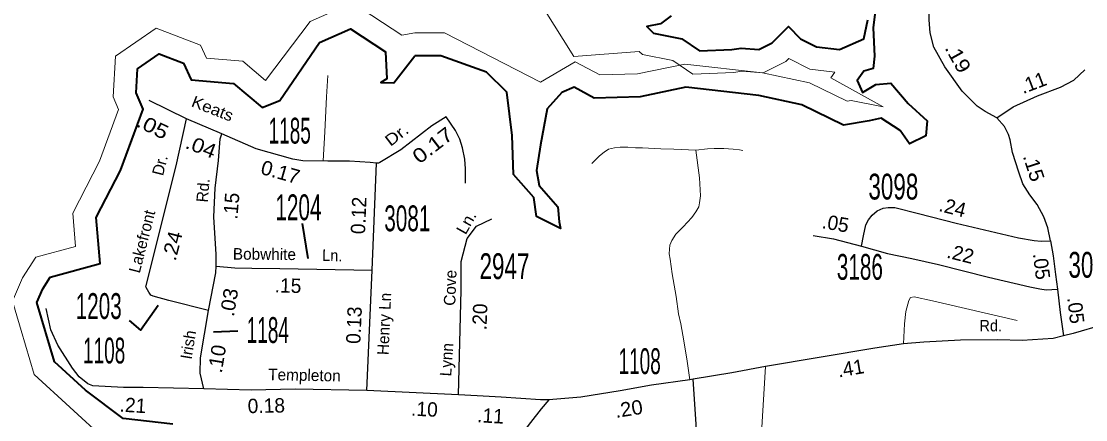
# Model space of a CAD drawing. Extents: x 418482 to 457047, y 194660 to 258388.
# Drawn here: x 438832 to 440687, y 200543 to 201237 of the extents above; entities that cross this region are included whole.
import ezdxf
from ezdxf.enums import TextEntityAlignment as Align

# ---------------------------------------------------------------- set-up
doc = ezdxf.new("R2010")
doc.units = 0
doc.header["$LTSCALE"] = 10
for name, color, linetype, lineweight in [('11', 7, 'Continuous', 40), ('17', 7, 'Continuous', 25), ('32', 7, 'Continuous', 25), ('35', 7, 'Continuous', 13), ('60', 7, 'Continuous', 40), ('61', 7, 'Continuous', 13), ('8', 7, 'Continuous', 25)]:
    doc.layers.add(name, color=color, linetype=linetype, lineweight=lineweight)

msp = doc.modelspace()

# ---------------------------------------------------------------- linework, layer by layer
at = {"layer": '11'}
for p, q in [((439321.06, 200884.41), (439330.91, 200823.21)), ((439209.31, 200696.61), (439166.68, 200695.04))]:
    msp.add_line(p, q, dxfattribs=at)
msp.add_lwpolyline([(439019.43, 200715.38), (439039.64, 200698.54), (439069.94, 200742.34)], dxfattribs=at)
at = {"layer": '32'}
msp.add_line((439593.87, 200585.86), (439434.08, 200593.16), dxfattribs=at)
for points in [[(440531.83, 201068.31), (440511.3, 201079.27), (440497.61, 201088.85), (440471.61, 201114.88), (440441.49, 201157.33), (440422.33, 201191.57), (440415.83, 201216.28), (440413.95, 201238.92), (440414.89, 201288.92), (440418.66, 201328.54)], [(440531.83, 201068.31), (440560.58, 201087.48), (440603.01, 201106.66), (440642.7, 201121.72), (440665.97, 201134.05), (440685.13, 201151.85)], [(439181.26, 201040.55), (439119.68, 201066.6), (439054.6, 201098.68)], [(439157.87, 200732.62), (439088.89, 200750.26), (439061.27, 200757.88), (439057.46, 200759.79), (439053.65, 200764.55), (439049.16, 200772.67), (439048.86, 200773.94), (439101.3, 200984.56), (439119.68, 201066.6)], [(439605.57, 200954.39), (439605.57, 200979.77), (439604.83, 200996.18), (439600.36, 201016.33), (439595.88, 201031.26), (439588.43, 201046.18), (439572.03, 201070.06), (439547.43, 201054.39), (439493.01, 201012.6), (439456.8, 200990.4), (439454.14, 200989.69), (439450.89, 200989.5)], [(440625.25, 200853.96), (440620.8, 200876.56), (440613.96, 200895.74), (440602.32, 200917.65), (440589.32, 200934.09), (440577, 200953.26), (440570.16, 200973.8), (440559.21, 201008.05), (440555.1, 201029.96), (440552.36, 201039.55), (440545.52, 201053.24), (440531.83, 201068.31)], [(439171, 200809.95), (439171.41, 200830.46), (439166.98, 200895.69), (439169.83, 200946.2), (439175.55, 200993.85), (439178.4, 201031.97), (439181.26, 201040.55)], [(439450.89, 200989.5), (439439.95, 200990.61), (439403.79, 200992.75), (439365.79, 200993.16), (439322.05, 200993.62), (439305.03, 200996.4), (439240.93, 201014.53), (439181.26, 201040.55)], [(439434.08, 200593.16), (439443.06, 200802.9), (439450.89, 200989.5)], [(441063.22, 200986.98), (441049.03, 200979.78), (441031.58, 200972.99), (441018, 200966.2), (440999.58, 200950.68), (440980.19, 200934.19), (440952.07, 200905.1), (440922.01, 200865.33), (440881.79, 200823.07), (440843.44, 200782.12), (440805.55, 200750.45), (440763.9, 200727.33), (440716.33, 200707.87), (440665.04, 200692.73), (440648.26, 200688.58)], [(440296.06, 200845.06), (440299.48, 200862.87), (440303.59, 200882.04), (440308.38, 200890.94), (440314.54, 200899.16), (440323.44, 200906.69), (440333.7, 200910.8), (440342.6, 200912.17), (440354.23, 200912.17), (440395.3, 200901.9), (440461, 200884.78), (440569.81, 200859.44), (440597.16, 200854.79), (440609.29, 200853.58), (440625.25, 200853.96)], [(439593.87, 200585.86), (439598.38, 200768.36), (439598.38, 200817.92), (439608.86, 200857.95), (439625.05, 200879.87), (439651.92, 200892.68)], [(440211.88, 200863.55), (440247.47, 200857.39), (440296.06, 200845.06)], [(440296.06, 200845.06), (440341.23, 200832.05), (440383.66, 200823.15), (440430.2, 200812.87), (440517.12, 200790.96), (440589.66, 200773.84), (440606.77, 200770.42), (440617.72, 200769.05), (440637.57, 200769.73)], [(440625.25, 200853.96), (440630.04, 200827.94), (440634.15, 200795.75), (440637.57, 200769.73)], [(439157.87, 200732.62), (439170.6, 200798.45), (439171, 200809.95)], [(439171, 200809.95), (439203.93, 200806.87), (439233.58, 200806.26), (439282.04, 200805.89), (439443.06, 200802.9)], [(440637.57, 200769.73), (440642.36, 200729.33), (440648.26, 200688.58)], [(439149.67, 200596.26), (439044.16, 200598.94), (439010.07, 200598.74), (438956.18, 200601.44), (438947.42, 200604.81), (438932.6, 200616.95), (438921.15, 200632.45), (438895.55, 200672.23), (438883.42, 200699.19), (438874.88, 200736.41)], [(439149.67, 200596.26), (439143.64, 200623.83), (439144.18, 200650.47), (439157.87, 200732.62)], [(440648.26, 200688.58), (440630.1, 200684.08), (440576.17, 200680.71), (440533.49, 200681.51), (440468.28, 200680.93), (440404.79, 200677.88), (440369.42, 200674.88), (440319.25, 200667.35), (440128.49, 200634.96), (440069.91, 200623.93), (440002.47, 200612.98)], [(439434.08, 200593.16), (439308.96, 200595.61), (439232.09, 200594.05), (439149.67, 200596.26)], [(440002.47, 200612.98), (439996.93, 200611.92), (439929.79, 200602.64), (439875.4, 200592.68), (439806.86, 200581.97), (439751.06, 200577.01)], [(440010.68, 199761.86), (440010.68, 199817.27), (440015.05, 199951.42), (440019.15, 200143.56), (440019.89, 200228.09), (440018.41, 200272.51), (440007.76, 200534.67), (440002.47, 200612.98)], [(439751.06, 200577.01), (439737.42, 200561.66), (439719.33, 200537.83), (439700.28, 200513.05), (439682.47, 200483.11), (439654.79, 200435.49), (439635.67, 200404.89), (439630.19, 200397.83), (439588.15, 200355.15)], [(439751.06, 200577.01), (439736.62, 200577.17), (439667.91, 200581.89), (439626.14, 200584.25), (439593.87, 200585.86)]]:
    msp.add_lwpolyline(points, dxfattribs=at)
at = {"layer": '35'}
for points in [[(439357.52, 200993.25), (439360.89, 201043.85), (439363.66, 201105.28), (439365.62, 201142.01)], [(440007.02, 201012.02), (439968.87, 201013.88), (439946.07, 201014.35), (439914.43, 201016.21), (439901.87, 201016.21), (439888.84, 201017.61), (439875.35, 201017.61), (439865.58, 201016.21), (439855.34, 201013.88), (439847.43, 201008.76), (439839.52, 201002.25), (439826.03, 200988.75)], [(439996.93, 200611.92), (439992.04, 200644.4), (439986.46, 200679.69), (439981.27, 200709.49), (439976.81, 200727.15), (439972.72, 200757.07), (439966.04, 200796.89), (439962.32, 200822.48), (439960.84, 200831.31), (439961.21, 200839.6), (439961.95, 200846.45), (439965.67, 200854.74), (439972.35, 200865.91), (439984.98, 200878.53), (440000.58, 200895.1), (440007.26, 200904.66), (440012.46, 200913.31), (440013.95, 200920.51), (440015.43, 200932.77), (440013.95, 200963.76), (440007.02, 201012.02)], [(440007.02, 201012.02), (440027.49, 201014.35), (440039.12, 201015.28), (440055.87, 201014.81), (440072.62, 201013.88), (440083.33, 201012.95), (440089.38, 201011.56)], [(440567.08, 200715.63), (440419.93, 200749.87), (440387.67, 200756.85), (440381.3, 200755.44), (440378.47, 200750.48), (440373.47, 200730.91), (440370.66, 200709.62), (440369.42, 200674.88)], [(440128.49, 200634.96), (440121.48, 200519.83), (440118.41, 200485.73), (440115.03, 200469.34), (440106.35, 200459.14), (440089.68, 200449.11), (440078.43, 200432.87), (440072.52, 200411.64)]]:
    msp.add_lwpolyline(points, dxfattribs=at)
at = {"layer": '60'}
for points in [[(440321.16, 201262.71), (440316.46, 201225.11), (440318.81, 201175.75), (440316.46, 201154.6), (440300.02, 201149.9), (440288.28, 201133.45), (440297.68, 201112.3), (440321.16, 201126.4), (440346.99, 201128.75), (440377.53, 201093.5), (440410.4, 201062.95), (440408.06, 201037.1), (440379.87, 201023), (440363.43, 201046.5), (440330.56, 201067.65), (440309.42, 201062.95), (440264.8, 201055.9), (440191.99, 201091.15), (440116.84, 201107.6), (439990.02, 201121.7), (439910.17, 201105.25), (439830.32, 201102.9), (439795.1, 201121.7), (439773.96, 201112.3), (439748.13, 201084.1), (439736.46, 201021.26), (439729.41, 200976.61), (439734.11, 200950.76), (439766.99, 200913.15), (439769.34, 200887.3), (439771.68, 200875.55), (439729.41, 200896.7), (439724.71, 200929.6), (439689.49, 200969.56), (439687.14, 201037.71), (439677.74, 201112.91), (439642.52, 201148.16), (439562.67, 201176.36), (439517.25, 201176.36)], [(439964.19, 201246.26), (439945.4, 201232.16), (439921.92, 201227.46), (439933.66, 201215.71), (439982.98, 201206.3), (440013.51, 201185.15), (440069.87, 201187.5), (440086.31, 201189.85), (440116.84, 201187.5), (440140.33, 201199.25), (440168.51, 201227.46), (440189.65, 201206.3), (440217.83, 201192.2), (440257.75, 201187.5), (440300.02, 201206.3), (440307.07, 201239.21)], [(439351.3, 201199.87), (439405.32, 201223.37), (439466.38, 201183.41), (439468.73, 201136.41), (439458.06, 201130.08), (439480.91, 201129.62), (439517.25, 201176.36)], [(439095.94, 200534.97), (439009.05, 200544.37), (438943.29, 200593.72), (438889.28, 200643.08), (438858.75, 200746.48), (438869.19, 200770.75), (438882.23, 200791.13), (438969.12, 200814.63), (438962.08, 200894.54), (439004.35, 200976.79), (439043.83, 201083.57), (439032.08, 201111.78), (439034.43, 201154.08), (439072.01, 201179.93), (439114.28, 201163.48), (439127.66, 201134.72), (439201.41, 201128.25), (439251.41, 201086.22), (439282.19, 201098.61), (439351.3, 201199.87)]]:
    msp.add_lwpolyline(points, dxfattribs=at)
at = {"layer": '61'}
for points in [[(439335.34, 201236.54), (439409.15, 201268.66), (439494.78, 201212.63), (439517.25, 201216.36)], [(439741.88, 201259.71), (439794.72, 201175.12), (439908.76, 201184.03), (439914.07, 201178.72), (439967.16, 201168.6), (440001.76, 201144.63), (440073.54, 201147.62), (440087.62, 201149.63), (440124.83, 201146.77), (440164.03, 201166.39), (440169.36, 201171.72), (440206.19, 201153.3), (440249.65, 201148.18), (440242.45, 201138.1), (440333.9, 201087.4), (440278.23, 201098.52), (440270.94, 201097.37), (440205.17, 201129.21), (440123.35, 201147.12), (439988.15, 201162.16), (439905.51, 201145.13), (439839.78, 201143.2), (439796.69, 201166.19), (439736.43, 201130.55), (439569.52, 201216.36), (439517.25, 201216.36)], [(438978.31, 200507.55), (438854.07, 200621.06), (438816.29, 200749.02), (438833.73, 200789.56), (438856.87, 200825.71), (438926.34, 200844.5), (438921.22, 200902.54), (438967.67, 200992.93), (439000.86, 201082.7), (438991.64, 201104.85), (438995.58, 201175.9), (439066.78, 201224.88), (439143.77, 201194.92), (439154.18, 201172.55), (439217.48, 201166.99), (439257.48, 201133.37), (439335.34, 201236.54)]]:
    msp.add_lwpolyline(points, dxfattribs=at)

# ---------------------------------------------------------------- texts
at = {"layer": '11'}
for s, rotation, width, p in [('Keats', 338.725, 1.1, (439161.48, 201075.21)), ('Dr.', 37.522, 1.2, (439492.03, 201030.76)), ('Ln.', 60.741, 1.1, (439615.92, 200881.27)), ('Ln.', 358.674, 0.95, (439373.49, 200818.77)), ('Rd.', 0.507, 0.95, (440521.39, 200696.41))]:
    msp.add_text(s, height=20, rotation=rotation, dxfattribs=dict(at, width=width)).set_placement(p, align=Align.CENTER)
for s, rotation, p in [('Dr.', 75.707, (439082.98, 200983.53)), ('Rd.', 85.167, (439158.29, 200941.24)), ('Lakefront', 75.707, (439051.71, 200850.67)), ('Bobwhite', 359.559, (439255.34, 200821.09)), ('Cove', 87.793, (439589.08, 200771.93)), ('Henry Ln', 87.549, (439474.08, 200709.04)), ('Irish', 80.541, (439132.48, 200671.54)), ('Lynn', 86.314, (439582.74, 200646.51)), ('Templeton', 358.878, (439324.97, 200610.3))]:
    msp.add_text(s, height=20, rotation=rotation, dxfattribs=at).set_placement(p, align=Align.CENTER)
at = {"layer": '17'}
for s, rotation, width, p in [('.19', 299.234, 1.15, (440453.33, 201166.9)), ('.05', 333.862, 1.2, (439055.36, 201041.97)), ('0.17', 37.522, 1.2, (439556.34, 201010.8)), ('.04', 338.725, 1.15, (439140.47, 201006.63)), ('0.17', 344.211, 1.05, (439279.98, 200961.91)), ('.15', 287.735, 1.05, (440584.48, 200978.26)), ('.24', 75.707, 1.1, (439106.81, 200842.49)), ('.03', 80.541, 1.05, (439205.99, 200745.12)), ('.10', 80.541, 1.05, (439184.92, 200646.65)), ('.20', 9.016, 1.05, (439892.26, 200549.35))]:
    msp.add_text(s, height=25, rotation=rotation, dxfattribs=dict(at, width=width)).set_placement(p, align=Align.CENTER)
for s, rotation, p in [('.11', 20.784, (440599.38, 201118.02)), ('.15', 85.167, (439210.06, 200913.84)), ('0.12', 87.597, (439432.03, 200897.84)), ('.24', 345.395, (440451.84, 200900.59)), ('.05', 350.175, (440248.78, 200872.38)), ('.22', 345.849, (440465.62, 200819.41)), ('.05', 277.27, (440597.49, 200808.36)), ('.15', 358.674, (439296.28, 200763.75)), ('.20', 87.793, (439643.31, 200721.29)), ('.05', 276.762, (440657.19, 200731.63)), ('0.13', 87.549, (439423.93, 200706.72)), ('.41', 9.636, (440279.24, 200619.98)), ('.21', 356.429, (439025.67, 200555.3)), ('0.18', 1.163, (439258.95, 200554.59)), ('.10', 357.385, (439533.74, 200548.57)), ('.11', 356.672, (439648.8, 200536.93))]:
    msp.add_text(s, height=25, rotation=rotation, dxfattribs=at).set_placement(p, align=Align.CENTER)
at = {"layer": '8'}
for s, width, p in [('1185', 0.55, (439299.44, 201023.55)), ('3098', 0.65, (440351.51, 200926.13)), ('1204', 0.6, (439314.68, 200890.08)), ('3081', 0.6, (439504.44, 200870.87)), ('2947', 0.65, (439673.78, 200787.52)), ('3186', 0.6, (440293.17, 200786.27)), ('3097', 0.65, (440700.16, 200789.86)), ('1203', 0.6, (438966.52, 200718.03)), ('1184', 0.55, (439261.3, 200676.24)), ('1108', 0.55, (438976.03, 200640.5)), ('1108', 0.55, (439909.38, 200622.04))]:
    msp.add_text(s, height=45, dxfattribs=dict(at, width=width)).set_placement(p, align=Align.CENTER)

doc.saveas('drawing.dxf')
